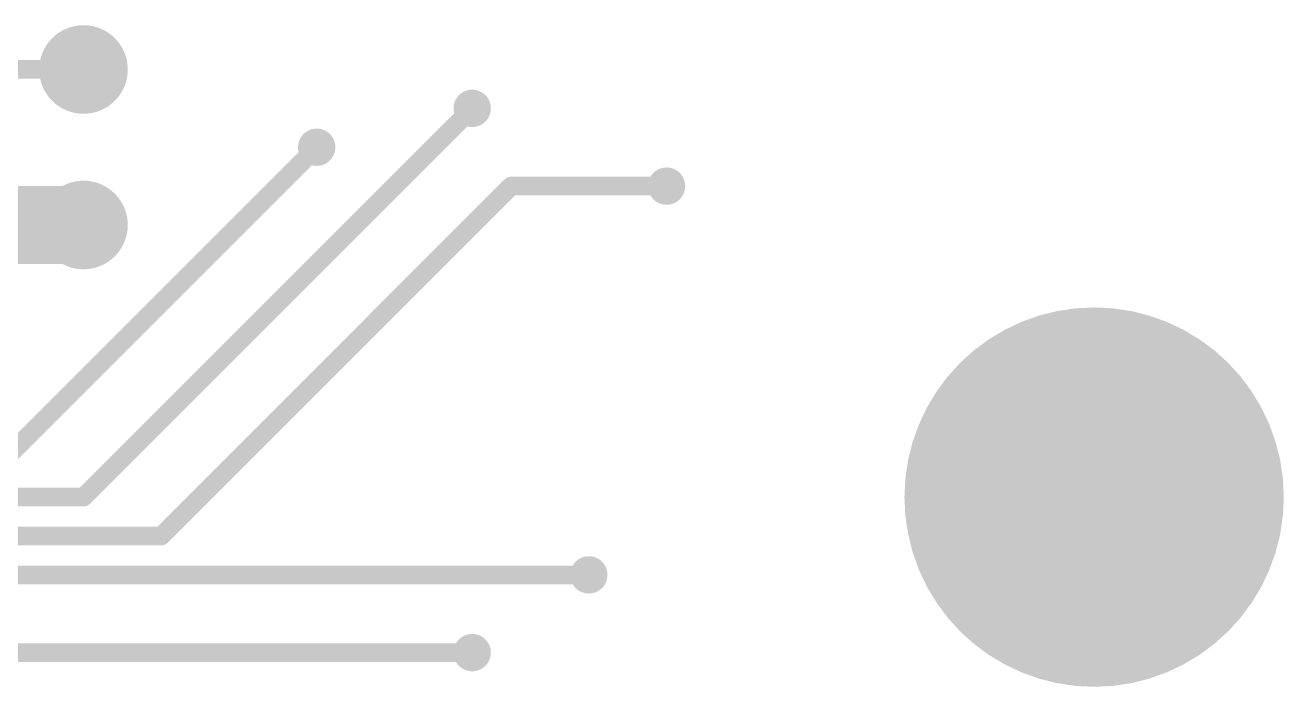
# Model space of a CAD drawing. Extents: x 0.24 to 7.39, y 0.21 to 4.62.
# Drawn here: x 6.559 to 7.368, y 0.224 to 0.65 of the extents above; entities that cross this region are included whole.
import ezdxf

# ---------------------------------------------------------------- set-up
doc = ezdxf.new("R2010")
doc.units = 0

msp = doc.modelspace()

# ---------------------------------------------------------------- linework, layer by layer
at = {"layer": 'TOP'}
for points, const_width in [([(6.582, 0.621, 1), (6.61, 0.621, 1)], 0.029), ([(6.593, 0.621, 1), (6.599, 0.621, 1)], 0.006), ([(6.84, 0.596, 1), (6.852, 0.596, 1)], 0.012), ([(6.843, 0.596, 1), (6.849, 0.596, 1)], 0.006), ([(6.74, 0.571, 1), (6.752, 0.571, 1)], 0.012), ([(6.743, 0.571, 1), (6.749, 0.571, 1)], 0.006), ([(6.868, 0.546, 1), (6.874, 0.546, 1)], 0.006), ([(6.868, 0.546, 1), (6.874, 0.546, 1)], 0.006), ([(6.965, 0.546, 1), (6.977, 0.546, 1)], 0.012), ([(6.968, 0.546, 1), (6.974, 0.546, 1)], 0.006), ([(6.582, 0.521, 1), (6.61, 0.521, 1)], 0.029), ([(6.5835, 0.521, 1), (6.6085, 0.521, 1)], 0.025), ([(7.185, 0.346, 1), (7.307, 0.346, 1)], 0.122), ([(6.593, 0.346, 1), (6.599, 0.346, 1)], 0.006), ([(6.593, 0.346, 1), (6.599, 0.346, 1)], 0.006), ([(6.643, 0.321, 1), (6.649, 0.321, 1)], 0.006), ([(6.643, 0.321, 1), (6.649, 0.321, 1)], 0.006), ([(6.915, 0.296, 1), (6.927, 0.296, 1)], 0.012), ([(6.918, 0.296, 1), (6.924, 0.296, 1)], 0.006), ([(6.84, 0.246, 1), (6.852, 0.246, 1)], 0.012), ([(6.843, 0.246, 1), (6.849, 0.246, 1)], 0.006)]:
    msp.add_lwpolyline(points, format="xyb", close=True, dxfattribs=dict(at, const_width=const_width))
for points, const_width in [([(6.496, 0.621), (6.596, 0.621)], 0.012), ([(6.596, 0.346), (6.846, 0.596)], 0.012), ([(6.746, 0.571), (6.546, 0.371)], 0.012), ([(6.646, 0.321), (6.871, 0.546)], 0.012), ([(6.871, 0.546), (6.971, 0.546)], 0.012), ([(6.467, 0.521), (6.596, 0.521)], 0.05), ([(4.946, 0.346), (6.596, 0.346)], 0.012), ([(4.971, 0.321), (6.646, 0.321)], 0.012), ([(5.021, 0.296), (6.921, 0.296)], 0.012), ([(6.846, 0.246), (4.971, 0.246)], 0.012)]:
    msp.add_lwpolyline(points, dxfattribs=dict(at, const_width=const_width))

doc.saveas('drawing.dxf')
